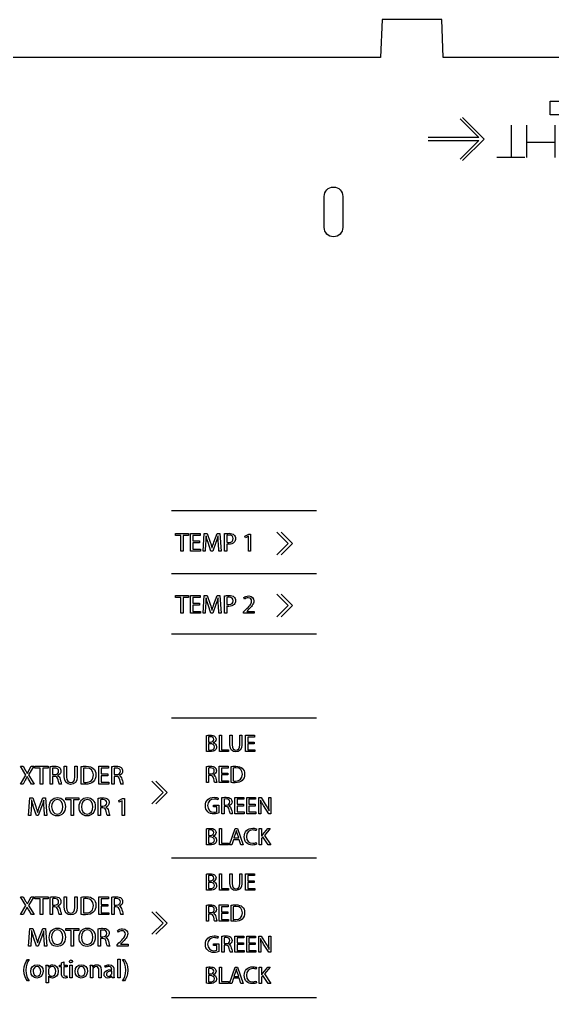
# Model space of a CAD drawing. Header units: millimetres. Extents: x -1200 to 608, y -610 to 472.
# Drawn here: x 345 to 431.5, y 292.5 to 449.9 of the extents above; entities that cross this region are included whole.
import ezdxf

# ---------------------------------------------------------------- set-up
doc = ezdxf.new("R2010")
doc.units = ezdxf.units.MM
doc.layers.add('CUTS', color=1, linetype='Continuous', true_color=0xff0000)
doc.layers.add('TEXT', color=5, linetype='Continuous', true_color=0x0000ff)

msp = doc.modelspace()

# ---------------------------------------------------------------- linework, layer by layer
at = {"layer": 'CUTS', "color": 1, "true_color": 0xff0000}
for points in [[(431.73, 443.76), (413.16, 443.76), (412.91, 449.85), (403.31, 449.85), (403.06, 443.76), (337.06, 443.76)], [(431.73, 434.54), (430.33, 434.54), (430.33, 436.74), (431.73, 436.74)], [(394.01, 416.4), (394.01, 421.4)], [(397.01, 421.4), (397.01, 416.4), (397.01, 416.4)]]:
    msp.add_lwpolyline(points, dxfattribs=at)
for points in [[(394.01, 421.4), (394.01, 422.23), (394.68, 422.9), (395.51, 422.9)], [(395.51, 422.9), (396.34, 422.9), (397.01, 422.23), (397.01, 421.4)], [(395.51, 414.9), (394.68, 414.9), (394.01, 415.58), (394.01, 416.4)], [(397.01, 416.4), (397.01, 415.58), (396.34, 414.9), (395.51, 414.9)]]:
    msp.add_open_spline(points, degree=3, dxfattribs=at)
at = {"layer": 'TEXT', "color": 5, "true_color": 0x0000ff}
for points in [[(415.9, 433.87), (418.89, 430.88), (410.72, 430.88)], [(416.27, 434.1), (419.75, 430.63), (416.27, 427.15)], [(424.09, 432.87), (424.09, 427.7)], [(426.62, 427.65), (426.62, 432.87)], [(431.09, 432.87), (431.09, 427.66)], [(410.72, 430.38), (418.89, 430.38), (415.89, 427.38)], [(431.09, 430.08), (426.62, 430.08)], [(426.26, 427.65), (421.77, 427.65)], [(369.48, 370.85), (392.77, 370.85)], [(370.96, 366.86), (370.09, 366.86), (370.09, 367.17), (372.2, 367.17), (372.2, 366.86), (371.33, 366.86), (371.33, 364.32), (370.96, 364.32), (370.96, 366.86), (370.96, 366.86)], [(373.99, 365.65), (372.89, 365.65), (372.89, 364.63), (374.12, 364.63), (374.12, 364.32), (372.52, 364.32), (372.52, 367.17), (374.06, 367.17), (374.06, 366.86), (372.89, 366.86), (372.89, 365.96), (373.99, 365.96), (373.99, 365.65), (373.99, 365.65)], [(374.95, 365.54), (374.88, 364.32), (374.53, 364.32), (374.73, 367.17), (375.2, 367.17), (375.68, 365.79)], [(375.02, 366.8), (375.01, 366.8)], [(376.28, 365.79), (376.79, 367.17), (377.26, 367.17), (377.44, 364.32), (377.07, 364.32), (377.01, 365.57), (377.01, 365.57)], [(376.96, 366.8), (376.95, 366.8)], [(378.37, 365.46), (378.37, 364.32), (378.01, 364.32), (378.01, 367.14), (378.01, 367.14)], [(378.37, 366.87), (378.37, 365.76), (378.37, 365.76)], [(381.83, 366.72), (381.82, 366.72), (381.35, 366.46), (381.27, 366.75), (381.87, 367.07), (382.19, 367.07), (382.19, 364.32), (381.83, 364.32), (381.83, 366.72), (381.83, 366.72)], [(386.42, 367.38), (388.24, 365.56), (386.42, 363.74)], [(387.12, 367.38), (388.94, 365.56), (387.12, 363.74)], [(376.59, 365.72), (376.09, 364.33), (375.81, 364.33), (375.34, 365.69)], [(375.97, 364.83), (375.98, 364.83)], [(369.48, 360.72), (392.77, 360.72)], [(370.96, 356.86), (370.09, 356.86), (370.09, 357.17), (372.2, 357.17), (372.2, 356.86), (371.33, 356.86), (371.33, 354.32), (370.96, 354.32), (370.96, 356.86), (370.96, 356.86)], [(373.99, 355.65), (372.89, 355.65), (372.89, 354.63), (374.12, 354.63), (374.12, 354.32), (372.52, 354.32), (372.52, 357.17), (374.06, 357.17), (374.06, 356.86), (372.89, 356.86), (372.89, 355.96), (373.99, 355.96), (373.99, 355.65), (373.99, 355.65)], [(374.95, 355.54), (374.88, 354.32), (374.53, 354.32), (374.73, 357.17), (375.2, 357.17), (375.68, 355.79)], [(376.28, 355.79), (376.79, 357.17), (377.26, 357.17), (377.44, 354.32), (377.07, 354.32), (377.01, 355.57), (377.01, 355.57)], [(386.42, 357.38), (388.24, 355.56), (386.42, 353.74)], [(387.12, 357.38), (388.94, 355.56), (387.12, 353.74)], [(375.02, 356.8), (375.01, 356.8)], [(376.59, 355.72), (376.09, 354.33), (375.81, 354.33), (375.34, 355.69)], [(376.96, 356.8), (376.95, 356.8)], [(378.37, 355.46), (378.37, 354.32), (378.01, 354.32), (378.01, 357.14), (378.01, 357.14)], [(378.37, 356.87), (378.37, 355.76), (378.37, 355.76)], [(381.21, 356.57), (381.1, 356.84)], [(375.97, 354.83), (375.98, 354.83)], [(381.76, 354.84), (381.55, 354.63), (381.55, 354.63), (382.78, 354.63), (382.78, 354.32), (381.02, 354.32), (381.02, 354.32)], [(381.02, 354.32), (381.02, 354.55), (381.32, 354.83)], [(369.48, 351.01), (392.77, 351.01)], [(369.48, 337.52), (392.77, 337.52)], [(375.07, 332.09), (375.07, 334.66), (375.07, 334.66)], [(375.41, 334.43), (375.41, 333.59), (375.41, 333.59)], [(375.41, 333.59), (375.71, 333.59)], [(377.17, 334.7), (377.51, 334.7), (377.51, 332.36), (378.63, 332.36), (378.63, 332.08), (377.17, 332.08), (377.17, 334.7), (377.17, 334.7)], [(378.86, 333.16), (378.86, 334.7), (379.2, 334.7), (379.2, 334.7)], [(379.2, 334.7), (379.2, 333.14)], [(380.45, 333.14), (380.45, 334.7), (380.79, 334.7), (380.79, 333.17)], [(382.73, 333.31), (381.71, 333.31), (381.71, 332.36), (382.85, 332.36), (382.85, 332.08), (381.37, 332.08), (381.37, 334.7), (382.79, 334.7), (382.79, 334.41), (381.71, 334.41), (381.71, 333.59), (382.73, 333.59), (382.73, 333.31), (382.73, 333.31)], [(375.69, 333.33), (375.41, 333.33), (375.41, 332.34), (375.41, 332.34)], [(376.18, 333.49), (376.18, 333.48)], [(345.93, 327.47), (345.59, 326.85), (345.17, 326.85), (346.04, 328.29), (345.2, 329.7), (345.63, 329.7), (346, 329.03)], [(346.54, 329.03), (346.92, 329.7), (347.35, 329.7), (346.48, 328.31), (347.37, 326.85), (346.94, 326.85), (346.94, 326.85)], [(348.37, 329.38), (347.51, 329.38), (347.51, 329.7), (349.62, 329.7), (349.62, 329.38), (348.75, 329.38), (348.75, 326.85), (348.37, 326.85), (348.37, 329.38), (348.37, 329.38)], [(350.65, 328.08), (350.31, 328.08), (350.31, 326.85), (349.94, 326.85), (349.94, 329.66), (349.94, 329.66)], [(350.31, 329.4), (350.31, 328.36), (350.31, 328.36)], [(352.21, 328.02), (352.21, 329.7), (352.58, 329.7), (352.58, 329.7)], [(352.58, 329.7), (352.58, 328)], [(353.94, 328), (353.94, 329.7), (354.31, 329.7), (354.31, 328.03)], [(354.95, 326.85), (354.95, 329.66), (354.95, 329.66)], [(355.32, 329.39), (355.32, 327.13), (355.32, 327.13)], [(359.25, 328.18), (358.14, 328.18), (358.14, 327.15), (359.38, 327.15), (359.38, 326.85), (357.77, 326.85), (357.77, 329.7), (359.31, 329.7), (359.31, 329.39), (358.14, 329.39), (358.14, 328.49), (359.25, 328.49), (359.25, 328.18), (359.25, 328.18)], [(360.57, 328.08), (360.22, 328.08), (360.22, 326.85), (359.86, 326.85), (359.86, 329.66), (359.86, 329.66)], [(360.22, 329.4), (360.22, 328.36), (360.22, 328.36)], [(375.73, 328.21), (375.41, 328.21), (375.41, 327.08), (375.07, 327.08), (375.07, 329.66), (375.07, 329.66)], [(375.41, 329.42), (375.41, 328.47), (375.41, 328.47)], [(378.51, 328.31), (377.5, 328.31), (377.5, 327.36), (378.63, 327.36), (378.63, 327.08), (377.15, 327.08), (377.15, 329.7), (378.57, 329.7), (378.57, 329.41), (377.5, 329.41), (377.5, 328.59), (378.51, 328.59), (378.51, 328.31), (378.51, 328.31)], [(379.07, 327.09), (379.07, 329.66), (379.07, 329.66)], [(379.4, 329.41), (379.4, 327.34), (379.4, 327.34)], [(346.25, 328.04), (346.24, 328.04)], [(346.27, 328.55), (346.28, 328.55)], [(346.94, 326.85), (346.58, 327.48)], [(350.31, 328.36), (350.68, 328.36)], [(351.16, 328.22), (351.16, 328.2)], [(360.22, 328.36), (360.6, 328.36)], [(361.08, 328.22), (361.08, 328.2)], [(366.32, 327.3), (368.14, 325.49), (366.32, 323.67)], [(366.92, 327.3), (368.74, 325.49), (366.92, 323.67)], [(375.41, 328.47), (375.75, 328.47)], [(376.19, 328.34), (376.19, 328.33)], [(351.79, 326.85), (351.41, 326.85)], [(361.71, 326.85), (361.33, 326.85)], [(376.77, 327.08), (376.42, 327.08)], [(346.91, 322.99), (346.84, 321.77), (346.49, 321.77), (346.69, 324.62), (347.16, 324.62), (347.64, 323.24)], [(346.98, 324.25), (346.97, 324.25)], [(348.24, 323.24), (348.75, 324.62), (349.22, 324.62), (349.4, 321.77), (349.03, 321.77), (348.97, 323.02), (348.97, 323.02)], [(348.92, 324.25), (348.91, 324.25)], [(353.32, 324.3), (352.45, 324.3), (352.45, 324.62), (354.56, 324.62), (354.56, 324.3), (353.69, 324.3), (353.69, 321.77), (353.32, 321.77), (353.32, 324.3), (353.32, 324.3)], [(358.4, 323), (358.05, 323), (358.05, 321.77), (357.68, 321.77), (357.68, 324.58), (357.68, 324.58)], [(358.05, 324.32), (358.05, 323.28), (358.05, 323.28)], [(361.54, 324.17), (361.53, 324.17), (361.05, 323.91), (360.98, 324.19), (361.58, 324.52), (361.9, 324.52), (361.9, 321.77), (361.54, 321.77), (361.54, 324.17), (361.54, 324.17)], [(376.99, 324.6), (376.9, 324.33)], [(378.23, 323.21), (377.91, 323.21), (377.91, 322.08), (377.58, 322.08), (377.58, 324.66), (377.58, 324.66)], [(377.91, 324.42), (377.91, 323.47), (377.91, 323.47)], [(381.02, 323.31), (380, 323.31), (380, 322.36), (381.14, 322.36), (381.14, 322.08), (379.66, 322.08), (379.66, 324.7), (381.08, 324.7), (381.08, 324.41), (380, 324.41), (380, 323.59), (381.02, 323.59), (381.02, 323.31), (381.02, 323.31)], [(382.92, 323.31), (381.91, 323.31), (381.91, 322.36), (383.04, 322.36), (383.04, 322.08), (381.57, 322.08), (381.57, 324.7), (382.99, 324.7), (382.99, 324.41), (381.91, 324.41), (381.91, 323.59), (382.92, 323.59), (382.92, 323.31), (382.92, 323.31)], [(383.48, 322.08), (383.48, 324.7), (383.86, 324.7), (384.69, 323.37)], [(383.79, 324.28), (383.78, 324.28)], [(385.13, 323.6), (385.13, 324.7), (385.45, 324.7), (385.45, 322.08), (385.1, 322.08), (384.27, 323.41)], [(348.55, 323.17), (348.05, 321.78), (347.77, 321.78), (347.3, 323.14)], [(358.05, 323.28), (358.43, 323.28)], [(358.91, 323.14), (358.91, 323.12)], [(376.73, 322.4), (376.73, 323.18), (376.2, 323.18), (376.2, 323.46), (377.07, 323.46), (377.07, 322.2), (377.06, 322.2)], [(377.91, 323.47), (378.26, 323.47)], [(378.7, 323.34), (378.7, 323.33)], [(383.8, 323.2), (383.8, 322.08), (383.48, 322.08), (383.48, 322.08)], [(347.93, 322.28), (347.94, 322.28)], [(359.54, 321.77), (359.16, 321.77)], [(379.28, 322.08), (378.93, 322.08)], [(385.16, 322.52), (385.17, 322.53)], [(375.07, 317.09), (375.07, 319.66), (375.07, 319.66)], [(375.41, 319.43), (375.41, 318.59), (375.41, 318.59)], [(377.17, 319.7), (377.51, 319.7), (377.51, 317.36), (378.63, 317.36), (378.63, 317.08), (377.17, 317.08), (377.17, 319.7), (377.17, 319.7)], [(379.43, 317.9), (379.16, 317.08), (378.81, 317.08), (379.7, 319.7), (380.1, 319.7), (381, 317.08), (380.63, 317.08), (380.36, 317.9), (379.43, 317.9), (379.43, 317.9)], [(379.89, 319.4), (379.89, 319.4)], [(383.15, 319.62), (383.07, 319.35)], [(383.57, 319.7), (383.91, 319.7), (383.91, 318.44), (383.92, 318.44)], [(384.13, 318.71), (384.93, 319.7), (385.35, 319.7), (384.4, 318.59), (385.42, 317.08), (385.02, 317.08), (384.16, 318.37), (383.91, 318.08), (383.91, 317.08), (383.57, 317.08), (383.57, 319.7), (383.57, 319.7)], [(375.41, 318.59), (375.71, 318.59)], [(375.69, 318.33), (375.41, 318.33), (375.41, 317.34), (375.41, 317.34)], [(376.18, 318.49), (376.18, 318.48)], [(379.75, 318.92), (379.5, 318.17), (380.29, 318.17), (380.29, 318.17)], [(380.29, 318.17), (380.03, 318.92)], [(383.08, 317.43), (383.15, 317.16), (383.15, 317.16)], [(369.48, 314.99), (392.77, 314.99)], [(375.07, 309.79), (375.07, 312.36), (375.07, 312.36)], [(375.41, 312.13), (375.41, 311.29), (375.41, 311.29)], [(377.17, 312.4), (377.51, 312.4), (377.51, 310.06), (378.63, 310.06), (378.63, 309.78), (377.17, 309.78), (377.17, 312.4), (377.17, 312.4)], [(378.86, 310.86), (378.86, 312.4), (379.2, 312.4), (379.2, 312.4)], [(379.2, 312.4), (379.2, 310.84)], [(380.45, 310.84), (380.45, 312.4), (380.79, 312.4), (380.79, 310.87)], [(382.73, 311.01), (381.71, 311.01), (381.71, 310.06), (382.85, 310.06), (382.85, 309.78), (381.37, 309.78), (381.37, 312.4), (382.79, 312.4), (382.79, 312.11), (381.71, 312.11), (381.71, 311.29), (382.73, 311.29), (382.73, 311.01), (382.73, 311.01)], [(375.41, 311.29), (375.71, 311.29)], [(375.69, 311.03), (375.41, 311.03), (375.41, 310.04), (375.41, 310.04)], [(376.18, 311.19), (376.18, 311.18)], [(345.93, 306.47), (345.59, 305.85), (345.17, 305.85), (346.04, 307.29), (345.2, 308.7), (345.63, 308.7), (346, 308.03)], [(346.54, 308.03), (346.92, 308.7), (347.35, 308.7), (346.48, 307.31), (347.37, 305.85), (346.94, 305.85), (346.94, 305.85)], [(348.37, 308.38), (347.51, 308.38), (347.51, 308.7), (349.62, 308.7), (349.62, 308.38), (348.75, 308.38), (348.75, 305.85), (348.37, 305.85), (348.37, 308.38), (348.37, 308.38)], [(350.65, 307.08), (350.31, 307.08), (350.31, 305.85), (349.94, 305.85), (349.94, 308.66), (349.94, 308.66)], [(350.31, 308.4), (350.31, 307.36), (350.31, 307.36)], [(352.21, 307.02), (352.21, 308.7), (352.58, 308.7), (352.58, 308.7)], [(352.58, 308.7), (352.58, 307.01)], [(353.94, 307.01), (353.94, 308.7), (354.31, 308.7), (354.31, 307.03)], [(354.95, 305.85), (354.95, 308.66), (354.95, 308.66)], [(355.32, 308.39), (355.32, 306.13), (355.32, 306.13)], [(359.25, 307.18), (358.14, 307.18), (358.14, 306.15), (359.38, 306.15), (359.38, 305.85), (357.77, 305.85), (357.77, 308.7), (359.31, 308.7), (359.31, 308.39), (358.14, 308.39), (358.14, 307.49), (359.25, 307.49), (359.25, 307.18), (359.25, 307.18)], [(360.57, 307.08), (360.22, 307.08), (360.22, 305.85), (359.86, 305.85), (359.86, 308.66), (359.86, 308.66)], [(360.22, 308.4), (360.22, 307.36), (360.22, 307.36)], [(346.25, 307.04), (346.24, 307.04)], [(346.27, 307.55), (346.28, 307.55)], [(350.31, 307.36), (350.68, 307.36)], [(351.16, 307.22), (351.16, 307.2)], [(360.22, 307.36), (360.6, 307.36)], [(361.08, 307.22), (361.08, 307.2)], [(375.73, 305.91), (375.41, 305.91), (375.41, 304.78), (375.07, 304.78), (375.07, 307.36), (375.07, 307.36)], [(375.41, 307.13), (375.41, 306.17), (375.41, 306.17)], [(378.51, 306.01), (377.5, 306.01), (377.5, 305.06), (378.63, 305.06), (378.63, 304.78), (377.15, 304.78), (377.15, 307.4), (378.57, 307.4), (378.57, 307.11), (377.5, 307.11), (377.5, 306.29), (378.51, 306.29), (378.51, 306.01), (378.51, 306.01)], [(379.07, 304.79), (379.07, 307.36), (379.07, 307.36)], [(379.4, 307.11), (379.4, 305.05), (379.4, 305.05)], [(346.94, 305.85), (346.58, 306.48)], [(351.79, 305.85), (351.41, 305.85)], [(361.71, 305.85), (361.33, 305.85)], [(366.32, 306.3), (368.14, 304.49), (366.32, 302.67)], [(366.92, 306.3), (368.74, 304.49), (366.92, 302.67)], [(375.41, 306.17), (375.75, 306.17)], [(376.19, 306.04), (376.19, 306.03)], [(376.77, 304.78), (376.42, 304.78)], [(346.91, 301.99), (346.84, 300.77), (346.49, 300.77), (346.69, 303.62), (347.16, 303.62), (347.64, 302.24)], [(346.98, 303.25), (346.97, 303.25)], [(348.55, 302.17), (348.05, 300.78), (347.77, 300.78), (347.3, 302.14)], [(348.24, 302.24), (348.75, 303.62), (349.22, 303.62), (349.4, 300.77), (349.03, 300.77), (348.97, 302.02), (348.97, 302.02)], [(348.92, 303.25), (348.91, 303.25)], [(353.32, 303.3), (352.45, 303.3), (352.45, 303.62), (354.56, 303.62), (354.56, 303.3), (353.69, 303.3), (353.69, 300.77), (353.32, 300.77), (353.32, 303.3), (353.32, 303.3)], [(358.4, 302), (358.05, 302), (358.05, 300.77), (357.68, 300.77), (357.68, 303.58), (357.68, 303.58)], [(358.05, 303.32), (358.05, 302.28), (358.05, 302.28)], [(358.05, 302.28), (358.43, 302.28)], [(358.91, 302.14), (358.91, 302.12)], [(360.92, 303.02), (360.8, 303.28)], [(376.99, 302.3), (376.9, 302.03)], [(378.23, 300.91), (377.91, 300.91), (377.91, 299.78), (377.58, 299.78), (377.58, 302.36), (377.58, 302.36)], [(377.91, 302.12), (377.91, 301.17), (377.91, 301.17)], [(381.02, 301.01), (380, 301.01), (380, 300.06), (381.14, 300.06), (381.14, 299.78), (379.66, 299.78), (379.66, 302.4), (381.08, 302.4), (381.08, 302.11), (380, 302.11), (380, 301.29), (381.02, 301.29), (381.02, 301.01), (381.02, 301.01)], [(382.92, 301.01), (381.91, 301.01), (381.91, 300.06), (383.04, 300.06), (383.04, 299.78), (381.57, 299.78), (381.57, 302.4), (382.99, 302.4), (382.99, 302.11), (381.91, 302.11), (381.91, 301.29), (382.92, 301.29), (382.92, 301.01), (382.92, 301.01)], [(383.48, 299.78), (383.48, 302.4), (383.86, 302.4), (384.69, 301.07)], [(385.13, 301.3), (385.13, 302.4), (385.45, 302.4), (385.45, 299.78), (385.1, 299.78), (384.27, 301.11)], [(347.93, 301.28), (347.94, 301.28)], [(359.54, 300.77), (359.16, 300.77)], [(361.47, 301.29), (361.25, 301.08), (361.25, 301.07), (362.48, 301.07), (362.48, 300.77), (360.73, 300.77), (360.73, 300.77)], [(360.73, 300.77), (360.73, 300.99), (361.02, 301.28)], [(376.73, 300.1), (376.73, 300.88), (376.2, 300.88), (376.2, 301.15), (377.07, 301.15), (377.07, 299.9), (377.06, 299.9)], [(377.91, 301.17), (378.26, 301.17)], [(378.7, 301.04), (378.7, 301.03)], [(383.8, 300.9), (383.8, 299.78), (383.48, 299.78), (383.48, 299.78)], [(383.79, 301.98), (383.78, 301.98)], [(379.28, 299.78), (378.93, 299.78)], [(385.16, 300.22), (385.17, 300.23)], [(346.29, 298.62), (346.58, 298.62), (346.58, 298.62)], [(349.28, 297.73), (349.62, 297.73), (349.64, 297.38), (349.64, 297.38)], [(351.79, 296.33), (351.79, 297.45), (351.48, 297.45), (351.48, 297.73), (351.79, 297.73), (351.79, 298.11), (352.16, 298.22), (352.16, 298.22)], [(352.16, 298.22), (352.16, 297.73), (352.69, 297.73), (352.69, 297.45), (352.16, 297.45), (352.16, 296.35)], [(353.11, 297.73), (353.48, 297.73), (353.48, 295.69), (353.11, 295.69), (353.11, 297.73), (353.11, 297.73)], [(356.41, 297.73), (356.74, 297.73), (356.76, 297.4), (356.77, 297.4)], [(358.84, 297.35), (358.76, 297.6)], [(360.82, 298.69), (361.19, 298.69), (361.19, 295.69), (360.82, 295.69), (360.82, 298.69), (360.82, 298.69)], [(361.59, 298.62), (361.88, 298.62)], [(377.17, 297.4), (377.51, 297.4), (377.51, 295.06), (378.63, 295.06), (378.63, 294.78), (377.17, 294.78), (377.17, 297.4), (377.17, 297.4)], [(379.43, 295.6), (379.16, 294.78), (378.81, 294.78), (379.7, 297.4), (380.1, 297.4), (381, 294.78), (380.63, 294.78), (380.36, 295.6), (379.43, 295.6), (379.43, 295.6)], [(383.57, 297.4), (383.91, 297.4), (383.91, 296.14), (383.92, 296.14)], [(384.13, 296.41), (384.93, 297.4), (385.35, 297.4), (384.4, 296.29), (385.42, 294.78), (385.02, 294.78), (384.16, 296.07), (383.91, 295.78), (383.91, 294.78), (383.57, 294.78), (383.57, 297.4), (383.57, 297.4)], [(349.68, 295.96), (349.67, 295.96), (349.67, 294.85), (349.3, 294.85), (349.3, 297.07), (349.3, 297.07)], [(349.67, 296.88), (349.67, 296.52), (349.67, 296.52)], [(352.65, 295.97), (352.67, 295.69)], [(356.8, 296.92), (356.8, 295.69), (356.43, 295.69), (356.43, 297.18), (356.43, 297.18)], [(358.17, 296.9), (358.17, 295.69), (357.8, 295.69), (357.8, 296.87)], [(359.85, 296.99), (359.85, 297.03)], [(359.85, 296.38), (359.85, 296.73), (359.85, 296.73)], [(360.24, 295.69), (359.91, 295.69), (359.88, 295.94), (359.87, 295.94)], [(360.21, 296.94), (360.21, 296.18), (360.21, 296.18)], [(375.07, 294.79), (375.07, 297.36), (375.07, 297.36)], [(375.41, 297.13), (375.41, 296.29), (375.41, 296.29)], [(375.41, 296.29), (375.71, 296.29)], [(375.69, 296.03), (375.41, 296.03), (375.41, 295.04), (375.41, 295.04)], [(376.18, 296.19), (376.18, 296.18)], [(379.75, 296.62), (379.5, 295.87), (380.29, 295.87), (380.29, 295.87)], [(379.89, 297.1), (379.89, 297.1)], [(380.29, 295.87), (380.03, 296.62)], [(383.15, 297.32), (383.07, 297.05)], [(346.58, 295.17), (346.29, 295.17)], [(361.88, 295.17), (361.59, 295.17), (361.59, 295.17)], [(383.08, 295.13), (383.15, 294.86), (383.15, 294.86)], [(369.48, 292.52), (392.77, 292.52)]]:
    msp.add_lwpolyline(points, dxfattribs=at)
for points in [[(375.01, 366.8), (375, 366.45), (374.98, 365.97), (374.95, 365.54)], [(375.34, 365.69), (375.21, 366.1), (375.1, 366.46), (375.02, 366.8)], [(376.95, 366.8), (376.85, 366.47), (376.73, 366.11), (376.59, 365.72)], [(377.01, 365.57), (376.98, 365.97), (376.96, 366.45), (376.96, 366.8)], [(378.01, 367.14), (378.18, 367.17), (378.42, 367.19), (378.71, 367.19)], [(378.72, 366.9), (378.56, 366.9), (378.44, 366.89), (378.37, 366.87)], [(378.71, 367.19), (379.08, 367.19), (379.34, 367.11), (379.51, 366.95)], [(379.39, 366.34), (379.39, 366.72), (379.12, 366.9), (378.72, 366.9)], [(379.51, 366.95), (379.66, 366.82), (379.76, 366.61), (379.76, 366.36)], [(375.68, 365.79), (375.8, 365.44), (375.89, 365.13), (375.97, 364.83)], [(375.98, 364.83), (376.05, 365.12), (376.16, 365.43), (376.28, 365.79)], [(378.37, 365.76), (378.45, 365.74), (378.56, 365.73), (378.68, 365.73)], [(378.67, 365.43), (378.56, 365.43), (378.46, 365.44), (378.37, 365.46)], [(379.54, 365.75), (379.34, 365.54), (379.03, 365.43), (378.67, 365.43)], [(378.68, 365.73), (379.12, 365.73), (379.39, 365.95), (379.39, 366.34)], [(379.76, 366.36), (379.76, 366.1), (379.69, 365.9), (379.54, 365.75)], [(378.01, 357.14), (378.18, 357.16), (378.42, 357.19), (378.71, 357.19)], [(378.71, 357.19), (379.08, 357.19), (379.34, 357.11), (379.51, 356.95)], [(375.01, 356.8), (375, 356.45), (374.98, 355.97), (374.95, 355.54)], [(375.34, 355.69), (375.21, 356.1), (375.1, 356.46), (375.02, 356.8)], [(375.68, 355.79), (375.8, 355.44), (375.89, 355.13), (375.97, 354.83)], [(375.98, 354.83), (376.05, 355.12), (376.16, 355.43), (376.28, 355.79)], [(376.95, 356.8), (376.85, 356.47), (376.73, 356.11), (376.59, 355.72)], [(377.01, 355.57), (376.98, 355.97), (376.96, 356.45), (376.96, 356.8)], [(378.72, 356.9), (378.56, 356.9), (378.44, 356.89), (378.37, 356.87)], [(378.37, 355.76), (378.45, 355.74), (378.56, 355.73), (378.68, 355.73)], [(379.54, 355.75), (379.34, 355.54), (379.03, 355.43), (378.67, 355.43)], [(378.68, 355.73), (379.12, 355.73), (379.39, 355.95), (379.39, 356.34)], [(379.39, 356.34), (379.39, 356.72), (379.12, 356.9), (378.72, 356.9)], [(379.51, 356.95), (379.66, 356.82), (379.76, 356.61), (379.76, 356.36)], [(379.76, 356.36), (379.76, 356.1), (379.69, 355.9), (379.54, 355.75)], [(381.1, 356.84), (381.28, 356.99), (381.56, 357.11), (381.87, 357.11)], [(381.8, 356.81), (381.55, 356.81), (381.34, 356.68), (381.21, 356.57)], [(381.32, 354.83), (382.02, 355.5), (382.34, 355.85), (382.34, 356.27)], [(382.71, 356.31), (382.71, 355.81), (382.34, 355.4), (381.76, 354.84)], [(382.34, 356.27), (382.34, 356.55), (382.21, 356.81), (381.8, 356.81)], [(381.87, 357.11), (382.46, 357.11), (382.71, 356.71), (382.71, 356.31)], [(378.67, 355.43), (378.56, 355.43), (378.46, 355.44), (378.37, 355.46)], [(375.07, 334.66), (375.22, 334.69), (375.45, 334.72), (375.69, 334.72)], [(375.71, 334.46), (375.55, 334.46), (375.46, 334.44), (375.41, 334.43)], [(375.69, 334.72), (376.02, 334.72), (376.24, 334.66), (376.4, 334.53)], [(376.28, 334.03), (376.28, 334.33), (376.05, 334.46), (375.71, 334.46)], [(375.71, 333.59), (376.07, 333.59), (376.28, 333.78), (376.28, 334.03)], [(376.62, 334.06), (376.62, 333.81), (376.45, 333.59), (376.18, 333.49)], [(376.4, 334.53), (376.54, 334.42), (376.62, 334.27), (376.62, 334.06)], [(375.59, 332.06), (375.36, 332.06), (375.18, 332.07), (375.07, 332.09)], [(375.41, 332.34), (375.48, 332.33), (375.57, 332.32), (375.69, 332.32)], [(376.49, 332.3), (376.32, 332.13), (376.02, 332.06), (375.59, 332.06)], [(376.36, 332.83), (376.36, 333.18), (376.06, 333.33), (375.69, 333.33)], [(375.69, 332.32), (376.04, 332.32), (376.36, 332.45), (376.36, 332.83)], [(376.18, 333.48), (376.43, 333.42), (376.72, 333.21), (376.72, 332.83)], [(376.72, 332.83), (376.72, 332.6), (376.63, 332.43), (376.49, 332.3)], [(379.8, 332.04), (379.27, 332.04), (378.86, 332.34), (378.86, 333.16)], [(379.2, 333.14), (379.2, 332.56), (379.46, 332.31), (379.81, 332.31)], [(380.79, 333.17), (380.79, 332.36), (380.37, 332.04), (379.8, 332.04)], [(379.81, 332.31), (380.2, 332.31), (380.45, 332.57), (380.45, 333.14)], [(346, 329.03), (346.11, 328.84), (346.19, 328.7), (346.27, 328.55)], [(346.28, 328.55), (346.36, 328.72), (346.43, 328.85), (346.54, 329.03)], [(349.94, 329.66), (350.12, 329.69), (350.39, 329.72), (350.64, 329.72)], [(350.67, 329.43), (350.49, 329.43), (350.37, 329.42), (350.31, 329.4)], [(350.64, 329.72), (351.04, 329.72), (351.3, 329.64), (351.47, 329.49)], [(351.32, 328.9), (351.32, 329.27), (351.06, 329.43), (350.67, 329.43)], [(350.68, 328.36), (351.07, 328.36), (351.32, 328.58), (351.32, 328.9)], [(351.69, 328.94), (351.69, 328.57), (351.46, 328.32), (351.16, 328.22)], [(351.47, 329.49), (351.61, 329.36), (351.69, 329.16), (351.69, 328.94)], [(354.95, 329.66), (355.18, 329.69), (355.44, 329.72), (355.74, 329.72)], [(355.75, 329.43), (355.56, 329.43), (355.42, 329.41), (355.32, 329.39)], [(355.74, 329.72), (356.27, 329.72), (356.64, 329.59), (356.89, 329.36)], [(356.91, 328.33), (356.91, 329), (356.53, 329.43), (355.75, 329.43)], [(356.89, 329.36), (357.15, 329.13), (357.3, 328.8), (357.3, 328.34)], [(359.86, 329.66), (360.04, 329.69), (360.31, 329.72), (360.56, 329.72)], [(360.59, 329.43), (360.41, 329.43), (360.29, 329.42), (360.22, 329.4)], [(360.56, 329.72), (360.96, 329.72), (361.21, 329.64), (361.39, 329.49)], [(361.24, 328.9), (361.24, 329.27), (360.98, 329.43), (360.59, 329.43)], [(360.6, 328.36), (360.99, 328.36), (361.24, 328.58), (361.24, 328.9)], [(361.61, 328.94), (361.61, 328.57), (361.37, 328.32), (361.08, 328.22)], [(361.39, 329.49), (361.53, 329.36), (361.61, 329.16), (361.61, 328.94)], [(375.07, 329.66), (375.24, 329.69), (375.49, 329.72), (375.72, 329.72)], [(375.74, 329.45), (375.58, 329.45), (375.47, 329.44), (375.41, 329.42)], [(375.72, 329.72), (376.08, 329.72), (376.32, 329.65), (376.47, 329.5)], [(376.34, 328.97), (376.34, 329.3), (376.1, 329.45), (375.74, 329.45)], [(375.75, 328.47), (376.11, 328.47), (376.34, 328.67), (376.34, 328.97)], [(376.68, 329), (376.68, 328.66), (376.46, 328.43), (376.19, 328.34)], [(376.47, 329.5), (376.6, 329.39), (376.68, 329.21), (376.68, 329)], [(379.07, 329.66), (379.27, 329.69), (379.52, 329.72), (379.78, 329.72)], [(379.8, 329.45), (379.63, 329.45), (379.49, 329.43), (379.4, 329.41)], [(379.78, 329.72), (380.27, 329.72), (380.62, 329.6), (380.84, 329.39)], [(380.86, 328.44), (380.86, 329.06), (380.51, 329.45), (379.8, 329.45)], [(380.84, 329.39), (381.08, 329.18), (381.22, 328.87), (381.22, 328.45)], [(346.24, 328.04), (346.16, 327.87), (346.08, 327.72), (345.93, 327.47)], [(346.58, 327.48), (346.43, 327.72), (346.34, 327.87), (346.25, 328.04)], [(351.23, 327.53), (351.14, 327.92), (350.99, 328.07), (350.65, 328.08)], [(351.16, 328.2), (351.38, 328.13), (351.51, 327.92), (351.57, 327.63)], [(351.41, 326.85), (351.37, 326.93), (351.3, 327.17), (351.23, 327.53)], [(351.57, 327.63), (351.67, 327.23), (351.74, 326.96), (351.79, 326.85)], [(353.23, 326.8), (352.65, 326.8), (352.21, 327.13), (352.21, 328.02)], [(352.58, 328), (352.58, 327.37), (352.87, 327.1), (353.25, 327.1)], [(354.31, 328.03), (354.31, 327.15), (353.85, 326.8), (353.23, 326.8)], [(353.25, 327.1), (353.67, 327.1), (353.94, 327.38), (353.94, 328)], [(355.69, 327.12), (356.49, 327.12), (356.91, 327.56), (356.91, 328.33)], [(357.3, 328.34), (357.3, 327.87), (357.15, 327.49), (356.89, 327.23)], [(361.15, 327.53), (361.06, 327.92), (360.91, 328.07), (360.57, 328.08)], [(361.08, 328.2), (361.29, 328.13), (361.43, 327.92), (361.49, 327.63)], [(361.33, 326.85), (361.29, 326.93), (361.22, 327.17), (361.15, 327.53)], [(361.49, 327.63), (361.59, 327.23), (361.65, 326.96), (361.71, 326.85)], [(376.25, 327.71), (376.18, 328.07), (376.03, 328.2), (375.73, 328.21)], [(376.19, 328.33), (376.39, 328.26), (376.51, 328.07), (376.57, 327.8)], [(376.42, 327.08), (376.38, 327.16), (376.32, 327.38), (376.25, 327.71)], [(376.57, 327.8), (376.66, 327.43), (376.72, 327.18), (376.77, 327.08)], [(379.4, 327.34), (379.49, 327.33), (379.61, 327.33), (379.75, 327.33)], [(380.84, 327.43), (380.59, 327.19), (380.19, 327.06), (379.68, 327.06)], [(379.75, 327.33), (380.47, 327.33), (380.86, 327.73), (380.86, 328.44)], [(381.22, 328.45), (381.22, 328.02), (381.08, 327.67), (380.84, 327.43)], [(355.62, 326.82), (355.36, 326.82), (355.14, 326.83), (354.95, 326.85)], [(355.32, 327.13), (355.41, 327.12), (355.55, 327.12), (355.69, 327.12)], [(356.89, 327.23), (356.62, 326.96), (356.18, 326.82), (355.62, 326.82)], [(379.68, 327.06), (379.44, 327.06), (379.24, 327.07), (379.07, 327.09)], [(346.97, 324.25), (346.96, 323.89), (346.94, 323.42), (346.91, 322.99)], [(347.3, 323.14), (347.17, 323.55), (347.06, 323.91), (346.98, 324.25)], [(348.91, 324.25), (348.81, 323.92), (348.7, 323.56), (348.55, 323.17)], [(348.97, 323.02), (348.94, 323.42), (348.92, 323.9), (348.92, 324.25)], [(349.8, 323.17), (349.8, 324.08), (350.36, 324.67), (351.12, 324.67)], [(351.1, 324.37), (350.49, 324.37), (350.19, 323.8), (350.19, 323.18)], [(352.01, 323.2), (352.01, 323.78), (351.72, 324.37), (351.1, 324.37)], [(351.12, 324.67), (351.9, 324.67), (352.4, 324.07), (352.4, 323.22)], [(354.6, 323.17), (354.6, 324.08), (355.16, 324.67), (355.92, 324.67)], [(355.91, 324.37), (355.29, 324.37), (354.99, 323.8), (354.99, 323.18)], [(356.81, 323.2), (356.81, 323.78), (356.52, 324.37), (355.91, 324.37)], [(355.92, 324.67), (356.7, 324.67), (357.2, 324.07), (357.2, 323.22)], [(357.68, 324.58), (357.87, 324.61), (358.14, 324.64), (358.39, 324.64)], [(358.42, 324.35), (358.24, 324.35), (358.12, 324.34), (358.05, 324.32)], [(358.39, 324.64), (358.78, 324.64), (359.04, 324.56), (359.22, 324.41)], [(359.07, 323.82), (359.07, 324.19), (358.81, 324.35), (358.42, 324.35)], [(359.22, 324.41), (359.35, 324.28), (359.44, 324.08), (359.44, 323.86)], [(374.91, 323.37), (374.91, 324.15), (375.45, 324.72), (376.33, 324.72)], [(376.32, 324.44), (375.69, 324.44), (375.27, 324.04), (375.27, 323.39)], [(376.9, 324.33), (376.76, 324.39), (376.59, 324.44), (376.32, 324.44)], [(376.33, 324.72), (376.63, 324.72), (376.87, 324.66), (376.99, 324.6)], [(377.58, 324.66), (377.75, 324.69), (378, 324.72), (378.23, 324.72)], [(378.25, 324.45), (378.09, 324.45), (377.97, 324.44), (377.91, 324.42)], [(378.23, 324.72), (378.59, 324.72), (378.82, 324.65), (378.98, 324.5)], [(378.85, 323.97), (378.85, 324.3), (378.61, 324.45), (378.25, 324.45)], [(378.98, 324.5), (379.11, 324.39), (379.19, 324.21), (379.19, 324)], [(383.78, 324.28), (383.8, 323.95), (383.8, 323.63), (383.8, 323.2)], [(384.27, 323.41), (384.09, 323.7), (383.92, 324), (383.79, 324.28)], [(347.64, 323.24), (347.76, 322.89), (347.85, 322.57), (347.93, 322.28)], [(347.94, 322.28), (348.01, 322.57), (348.12, 322.88), (348.24, 323.24)], [(351.08, 321.72), (350.32, 321.72), (349.8, 322.31), (349.8, 323.17)], [(350.19, 323.18), (350.19, 322.57), (350.52, 322.02), (351.1, 322.02)], [(352.4, 323.22), (352.4, 322.24), (351.81, 321.72), (351.08, 321.72)], [(351.1, 322.02), (351.68, 322.02), (352.01, 322.56), (352.01, 323.2)], [(355.88, 321.72), (355.12, 321.72), (354.6, 322.31), (354.6, 323.17)], [(354.99, 323.18), (354.99, 322.57), (355.32, 322.02), (355.9, 322.02)], [(357.2, 323.22), (357.2, 322.24), (356.61, 321.72), (355.88, 321.72)], [(355.9, 322.02), (356.49, 322.02), (356.81, 322.56), (356.81, 323.2)], [(358.97, 322.45), (358.89, 322.84), (358.73, 322.99), (358.4, 323)], [(358.43, 323.28), (358.82, 323.28), (359.07, 323.5), (359.07, 323.82)], [(359.44, 323.86), (359.44, 323.49), (359.2, 323.24), (358.91, 323.14)], [(358.91, 323.12), (359.12, 323.05), (359.25, 322.84), (359.32, 322.55)], [(359.32, 322.55), (359.41, 322.15), (359.48, 321.88), (359.54, 321.77)], [(375.28, 322.4), (375.05, 322.62), (374.91, 322.97), (374.91, 323.37)], [(375.27, 323.39), (375.27, 322.73), (375.67, 322.33), (376.28, 322.33)], [(378.76, 322.71), (378.68, 323.07), (378.54, 323.2), (378.23, 323.21)], [(378.26, 323.47), (378.62, 323.47), (378.85, 323.67), (378.85, 323.97)], [(379.19, 324), (379.19, 323.66), (378.97, 323.43), (378.7, 323.34)], [(378.7, 323.33), (378.9, 323.26), (379.02, 323.07), (379.08, 322.8)], [(378.93, 322.08), (378.89, 322.16), (378.83, 322.38), (378.76, 322.71)], [(379.08, 322.8), (379.16, 322.43), (379.23, 322.18), (379.28, 322.08)], [(384.69, 323.37), (384.88, 323.07), (385.04, 322.79), (385.16, 322.52)], [(385.17, 322.53), (385.14, 322.88), (385.13, 323.19), (385.13, 323.6)], [(359.16, 321.77), (359.11, 321.85), (359.05, 322.09), (358.97, 322.45)], [(376.26, 322.05), (375.86, 322.05), (375.54, 322.15), (375.28, 322.4)], [(377.06, 322.2), (376.91, 322.14), (376.61, 322.05), (376.26, 322.05)], [(376.28, 322.33), (376.5, 322.33), (376.65, 322.36), (376.73, 322.4)], [(375.07, 319.66), (375.22, 319.69), (375.45, 319.72), (375.69, 319.72)], [(375.71, 319.46), (375.55, 319.46), (375.46, 319.44), (375.41, 319.43)], [(375.69, 319.72), (376.02, 319.72), (376.24, 319.66), (376.4, 319.53)], [(376.28, 319.03), (376.28, 319.33), (376.05, 319.46), (375.71, 319.46)], [(376.4, 319.53), (376.54, 319.42), (376.62, 319.27), (376.62, 319.06)], [(379.89, 319.4), (379.85, 319.25), (379.81, 319.08), (379.75, 318.92)], [(380.03, 318.92), (379.97, 319.09), (379.93, 319.25), (379.89, 319.4)], [(381.17, 318.37), (381.17, 319.19), (381.72, 319.74), (382.53, 319.74)], [(382.54, 319.46), (381.93, 319.46), (381.52, 319.06), (381.52, 318.38)], [(382.53, 319.74), (382.85, 319.74), (383.06, 319.67), (383.15, 319.62)], [(383.07, 319.35), (382.94, 319.41), (382.76, 319.46), (382.54, 319.46)], [(376.36, 317.83), (376.36, 318.18), (376.06, 318.33), (375.69, 318.33)], [(375.69, 317.32), (376.04, 317.32), (376.36, 317.45), (376.36, 317.83)], [(375.71, 318.59), (376.07, 318.59), (376.28, 318.78), (376.28, 319.03)], [(376.62, 319.06), (376.62, 318.81), (376.45, 318.59), (376.18, 318.49)], [(376.18, 318.48), (376.43, 318.42), (376.72, 318.21), (376.72, 317.83)], [(376.72, 317.83), (376.72, 317.6), (376.63, 317.43), (376.49, 317.3)], [(382.45, 317.04), (381.72, 317.04), (381.17, 317.5), (381.17, 318.37)], [(381.52, 318.38), (381.52, 317.73), (381.89, 317.33), (382.52, 317.33)], [(383.92, 318.44), (383.99, 318.54), (384.06, 318.63), (384.13, 318.71)], [(375.59, 317.06), (375.36, 317.06), (375.18, 317.07), (375.07, 317.09)], [(375.41, 317.34), (375.48, 317.33), (375.57, 317.32), (375.69, 317.32)], [(376.49, 317.3), (376.32, 317.13), (376.02, 317.06), (375.59, 317.06)], [(383.15, 317.16), (383.03, 317.1), (382.77, 317.04), (382.45, 317.04)], [(382.52, 317.33), (382.73, 317.33), (382.94, 317.37), (383.08, 317.43)], [(375.07, 312.36), (375.22, 312.39), (375.45, 312.42), (375.69, 312.42)], [(375.71, 312.16), (375.55, 312.16), (375.46, 312.14), (375.41, 312.13)], [(375.69, 312.42), (376.02, 312.42), (376.24, 312.36), (376.4, 312.23)], [(376.28, 311.73), (376.28, 312.03), (376.05, 312.16), (375.71, 312.16)], [(375.71, 311.29), (376.07, 311.29), (376.28, 311.48), (376.28, 311.73)], [(376.62, 311.76), (376.62, 311.51), (376.45, 311.29), (376.18, 311.19)], [(376.4, 312.23), (376.54, 312.13), (376.62, 311.97), (376.62, 311.76)], [(375.41, 310.04), (375.48, 310.03), (375.57, 310.02), (375.69, 310.02)], [(376.49, 310), (376.32, 309.84), (376.02, 309.76), (375.59, 309.76)], [(376.36, 310.53), (376.36, 310.88), (376.06, 311.03), (375.69, 311.03)], [(375.69, 310.02), (376.04, 310.02), (376.36, 310.15), (376.36, 310.53)], [(376.18, 311.18), (376.43, 311.12), (376.72, 310.91), (376.72, 310.53)], [(376.72, 310.53), (376.72, 310.3), (376.63, 310.13), (376.49, 310)], [(379.8, 309.74), (379.27, 309.74), (378.86, 310.04), (378.86, 310.86)], [(379.2, 310.84), (379.2, 310.26), (379.46, 310.01), (379.81, 310.01)], [(380.79, 310.87), (380.79, 310.06), (380.37, 309.74), (379.8, 309.74)], [(379.81, 310.01), (380.2, 310.01), (380.45, 310.27), (380.45, 310.84)], [(349.94, 308.66), (350.12, 308.69), (350.39, 308.72), (350.64, 308.72)], [(350.67, 308.43), (350.49, 308.43), (350.37, 308.42), (350.31, 308.4)], [(350.64, 308.72), (351.04, 308.72), (351.3, 308.64), (351.47, 308.49)], [(351.32, 307.9), (351.32, 308.27), (351.06, 308.43), (350.67, 308.43)], [(351.47, 308.49), (351.61, 308.36), (351.69, 308.16), (351.69, 307.94)], [(354.95, 308.66), (355.18, 308.69), (355.44, 308.72), (355.74, 308.72)], [(355.75, 308.43), (355.56, 308.43), (355.42, 308.41), (355.32, 308.39)], [(355.74, 308.72), (356.27, 308.72), (356.64, 308.59), (356.89, 308.36)], [(356.91, 307.33), (356.91, 308), (356.53, 308.43), (355.75, 308.43)], [(359.86, 308.66), (360.04, 308.69), (360.31, 308.72), (360.56, 308.72)], [(360.59, 308.43), (360.41, 308.43), (360.29, 308.42), (360.22, 308.4)], [(360.56, 308.72), (360.96, 308.72), (361.21, 308.64), (361.39, 308.49)], [(361.24, 307.9), (361.24, 308.27), (360.98, 308.43), (360.59, 308.43)], [(361.39, 308.49), (361.53, 308.36), (361.61, 308.16), (361.61, 307.94)], [(375.59, 309.76), (375.36, 309.76), (375.18, 309.77), (375.07, 309.79)], [(346.24, 307.04), (346.16, 306.87), (346.08, 306.72), (345.93, 306.47)], [(346, 308.03), (346.11, 307.84), (346.19, 307.7), (346.27, 307.55)], [(346.58, 306.48), (346.43, 306.72), (346.34, 306.87), (346.25, 307.04)], [(346.28, 307.55), (346.36, 307.72), (346.43, 307.85), (346.54, 308.03)], [(351.23, 306.53), (351.14, 306.92), (350.99, 307.07), (350.65, 307.08)], [(350.68, 307.36), (351.07, 307.36), (351.32, 307.58), (351.32, 307.9)], [(351.69, 307.94), (351.69, 307.57), (351.46, 307.32), (351.16, 307.22)], [(351.16, 307.2), (351.38, 307.13), (351.51, 306.93), (351.57, 306.63)], [(353.23, 305.8), (352.65, 305.8), (352.21, 306.13), (352.21, 307.02)], [(352.58, 307.01), (352.58, 306.37), (352.87, 306.1), (353.25, 306.1)], [(354.31, 307.03), (354.31, 306.15), (353.85, 305.8), (353.23, 305.8)], [(353.25, 306.1), (353.67, 306.1), (353.94, 306.38), (353.94, 307.01)], [(355.69, 306.12), (356.49, 306.12), (356.91, 306.56), (356.91, 307.33)], [(356.89, 308.36), (357.15, 308.13), (357.3, 307.8), (357.3, 307.34)], [(357.3, 307.34), (357.3, 306.87), (357.15, 306.49), (356.89, 306.23)], [(361.15, 306.53), (361.06, 306.92), (360.91, 307.07), (360.57, 307.08)], [(360.6, 307.36), (360.99, 307.36), (361.24, 307.58), (361.24, 307.9)], [(361.61, 307.94), (361.61, 307.57), (361.37, 307.32), (361.08, 307.22)], [(361.08, 307.2), (361.29, 307.13), (361.43, 306.93), (361.49, 306.63)], [(375.07, 307.36), (375.24, 307.39), (375.49, 307.42), (375.72, 307.42)], [(375.74, 307.15), (375.58, 307.15), (375.47, 307.14), (375.41, 307.13)], [(375.72, 307.42), (376.08, 307.42), (376.32, 307.35), (376.47, 307.2)], [(376.34, 306.67), (376.34, 307), (376.1, 307.15), (375.74, 307.15)], [(376.47, 307.2), (376.6, 307.09), (376.68, 306.91), (376.68, 306.7)], [(379.07, 307.36), (379.27, 307.39), (379.52, 307.42), (379.78, 307.42)], [(379.8, 307.15), (379.63, 307.15), (379.49, 307.13), (379.4, 307.11)], [(379.78, 307.42), (380.27, 307.42), (380.62, 307.3), (380.84, 307.09)], [(380.86, 306.14), (380.86, 306.76), (380.51, 307.15), (379.8, 307.15)], [(380.84, 307.09), (381.08, 306.88), (381.22, 306.57), (381.22, 306.15)], [(351.41, 305.85), (351.37, 305.93), (351.3, 306.17), (351.23, 306.53)], [(351.57, 306.63), (351.67, 306.23), (351.74, 305.96), (351.79, 305.85)], [(355.62, 305.82), (355.36, 305.82), (355.14, 305.83), (354.95, 305.85)], [(355.32, 306.13), (355.41, 306.12), (355.55, 306.12), (355.69, 306.12)], [(356.89, 306.23), (356.62, 305.96), (356.18, 305.82), (355.62, 305.82)], [(361.33, 305.85), (361.29, 305.93), (361.22, 306.17), (361.15, 306.53)], [(361.49, 306.63), (361.59, 306.23), (361.65, 305.96), (361.71, 305.85)], [(376.25, 305.41), (376.18, 305.77), (376.03, 305.9), (375.73, 305.91)], [(375.75, 306.17), (376.11, 306.17), (376.34, 306.37), (376.34, 306.67)], [(376.68, 306.7), (376.68, 306.36), (376.46, 306.13), (376.19, 306.04)], [(376.19, 306.03), (376.39, 305.96), (376.51, 305.77), (376.57, 305.5)], [(376.42, 304.78), (376.38, 304.86), (376.32, 305.08), (376.25, 305.41)], [(376.57, 305.5), (376.66, 305.13), (376.72, 304.88), (376.77, 304.78)], [(379.75, 305.03), (380.47, 305.03), (380.86, 305.43), (380.86, 306.14)], [(381.22, 306.15), (381.22, 305.72), (381.08, 305.37), (380.84, 305.13)], [(349.8, 302.17), (349.8, 303.08), (350.36, 303.67), (351.12, 303.67)], [(351.12, 303.67), (351.9, 303.67), (352.4, 303.07), (352.4, 302.22)], [(354.6, 302.17), (354.6, 303.08), (355.16, 303.67), (355.92, 303.67)], [(355.92, 303.67), (356.7, 303.67), (357.2, 303.07), (357.2, 302.22)], [(379.68, 304.76), (379.44, 304.76), (379.24, 304.77), (379.07, 304.79)], [(379.4, 305.05), (379.49, 305.03), (379.61, 305.03), (379.75, 305.03)], [(380.84, 305.13), (380.59, 304.89), (380.19, 304.76), (379.68, 304.76)], [(346.97, 303.25), (346.96, 302.89), (346.94, 302.42), (346.91, 301.99)], [(347.3, 302.14), (347.17, 302.55), (347.06, 302.91), (346.98, 303.25)], [(347.64, 302.24), (347.76, 301.89), (347.85, 301.57), (347.93, 301.28)], [(347.94, 301.28), (348.01, 301.57), (348.12, 301.88), (348.24, 302.24)], [(348.91, 303.25), (348.81, 302.92), (348.7, 302.56), (348.55, 302.17)], [(348.97, 302.02), (348.94, 302.42), (348.92, 302.9), (348.92, 303.25)], [(351.08, 300.72), (350.32, 300.72), (349.8, 301.31), (349.8, 302.17)], [(351.1, 303.37), (350.49, 303.37), (350.19, 302.8), (350.19, 302.18)], [(350.19, 302.18), (350.19, 301.57), (350.52, 301.02), (351.1, 301.02)], [(352.4, 302.22), (352.4, 301.24), (351.81, 300.72), (351.08, 300.72)], [(352.01, 302.2), (352.01, 302.78), (351.72, 303.37), (351.1, 303.37)], [(351.1, 301.02), (351.68, 301.02), (352.01, 301.56), (352.01, 302.2)], [(355.88, 300.72), (355.12, 300.72), (354.6, 301.31), (354.6, 302.17)], [(355.91, 303.37), (355.29, 303.37), (354.99, 302.8), (354.99, 302.18)], [(354.99, 302.18), (354.99, 301.57), (355.32, 301.02), (355.9, 301.02)], [(357.2, 302.22), (357.2, 301.24), (356.61, 300.72), (355.88, 300.72)], [(355.9, 301.02), (356.49, 301.02), (356.81, 301.56), (356.81, 302.2)], [(356.81, 302.2), (356.81, 302.78), (356.52, 303.37), (355.91, 303.37)], [(357.68, 303.58), (357.87, 303.61), (358.14, 303.64), (358.39, 303.64)], [(358.42, 303.35), (358.24, 303.35), (358.12, 303.34), (358.05, 303.32)], [(358.39, 303.64), (358.78, 303.64), (359.04, 303.56), (359.22, 303.41)], [(359.07, 302.82), (359.07, 303.19), (358.81, 303.35), (358.42, 303.35)], [(358.43, 302.28), (358.82, 302.28), (359.07, 302.5), (359.07, 302.82)], [(359.44, 302.86), (359.44, 302.49), (359.2, 302.24), (358.91, 302.14)], [(358.91, 302.12), (359.12, 302.05), (359.25, 301.84), (359.32, 301.55)], [(359.22, 303.41), (359.35, 303.28), (359.44, 303.08), (359.44, 302.86)], [(360.8, 303.28), (360.99, 303.44), (361.26, 303.56), (361.57, 303.56)], [(361.5, 303.25), (361.25, 303.25), (361.04, 303.13), (360.92, 303.02)], [(361.02, 301.28), (361.72, 301.95), (362.04, 302.3), (362.04, 302.72)], [(362.42, 302.76), (362.42, 302.26), (362.05, 301.84), (361.47, 301.29)], [(362.04, 302.72), (362.04, 303), (361.91, 303.25), (361.5, 303.25)], [(361.57, 303.56), (362.17, 303.56), (362.42, 303.16), (362.42, 302.76)], [(374.91, 301.07), (374.91, 301.85), (375.45, 302.42), (376.33, 302.42)], [(376.32, 302.14), (375.69, 302.14), (375.27, 301.74), (375.27, 301.09)], [(376.9, 302.03), (376.76, 302.09), (376.59, 302.14), (376.32, 302.14)], [(376.33, 302.42), (376.63, 302.42), (376.87, 302.36), (376.99, 302.3)], [(377.58, 302.36), (377.75, 302.39), (378, 302.42), (378.23, 302.42)], [(378.25, 302.15), (378.09, 302.15), (377.97, 302.14), (377.91, 302.12)], [(378.23, 302.42), (378.59, 302.42), (378.82, 302.35), (378.98, 302.2)], [(378.85, 301.67), (378.85, 302), (378.61, 302.15), (378.25, 302.15)], [(378.98, 302.2), (379.11, 302.09), (379.19, 301.91), (379.19, 301.7)], [(358.97, 301.45), (358.89, 301.84), (358.73, 301.99), (358.4, 302)], [(359.16, 300.77), (359.11, 300.85), (359.05, 301.09), (358.97, 301.45)], [(359.32, 301.55), (359.41, 301.15), (359.48, 300.88), (359.54, 300.77)], [(375.28, 300.1), (375.05, 300.32), (374.91, 300.67), (374.91, 301.07)], [(375.27, 301.09), (375.27, 300.43), (375.67, 300.03), (376.28, 300.03)], [(378.76, 300.41), (378.68, 300.77), (378.54, 300.9), (378.23, 300.91)], [(378.26, 301.17), (378.62, 301.17), (378.85, 301.37), (378.85, 301.67)], [(379.19, 301.7), (379.19, 301.36), (378.97, 301.13), (378.7, 301.04)], [(378.7, 301.03), (378.9, 300.96), (379.02, 300.77), (379.08, 300.5)], [(383.78, 301.98), (383.8, 301.65), (383.8, 301.33), (383.8, 300.9)], [(384.27, 301.11), (384.09, 301.4), (383.92, 301.7), (383.79, 301.98)], [(384.69, 301.07), (384.88, 300.77), (385.04, 300.49), (385.16, 300.22)], [(385.17, 300.23), (385.14, 300.58), (385.13, 300.9), (385.13, 301.3)], [(376.26, 299.75), (375.86, 299.75), (375.54, 299.85), (375.28, 300.1)], [(377.06, 299.9), (376.91, 299.84), (376.61, 299.75), (376.26, 299.75)], [(376.28, 300.03), (376.5, 300.03), (376.65, 300.06), (376.73, 300.1)], [(378.93, 299.78), (378.89, 299.86), (378.83, 300.08), (378.76, 300.41)], [(379.08, 300.5), (379.16, 300.13), (379.23, 299.88), (379.28, 299.78)], [(345.74, 296.89), (345.74, 297.72), (346.03, 298.27), (346.29, 298.62)], [(346.58, 298.62), (346.27, 298.2), (346.05, 297.66), (346.05, 296.89)], [(346.83, 296.69), (346.83, 297.37), (347.28, 297.78), (347.85, 297.78)], [(347.84, 297.5), (347.4, 297.5), (347.21, 297.09), (347.21, 296.71)], [(348.45, 296.71), (348.45, 297.06), (348.28, 297.5), (347.84, 297.5)], [(347.85, 297.78), (348.43, 297.78), (348.83, 297.35), (348.83, 296.73)], [(349.3, 297.07), (349.3, 297.33), (349.29, 297.54), (349.28, 297.73)], [(349.64, 297.38), (349.79, 297.63), (350.04, 297.78), (350.37, 297.78)], [(350.26, 297.48), (350, 297.48), (349.76, 297.3), (349.7, 297.02)], [(350.87, 296.72), (350.87, 297.13), (350.65, 297.48), (350.26, 297.48)], [(350.37, 297.78), (350.87, 297.78), (351.24, 297.36), (351.24, 296.74)], [(353.07, 298.31), (353.07, 298.44), (353.16, 298.54), (353.3, 298.54)], [(353.29, 298.08), (353.15, 298.08), (353.07, 298.18), (353.07, 298.31)], [(353.53, 298.31), (353.53, 298.18), (353.44, 298.08), (353.29, 298.08)], [(353.3, 298.54), (353.43, 298.54), (353.53, 298.44), (353.53, 298.31)], [(353.95, 296.69), (353.95, 297.37), (354.41, 297.78), (354.97, 297.78)], [(354.96, 297.5), (354.53, 297.5), (354.34, 297.09), (354.34, 296.71)], [(355.57, 296.71), (355.57, 297.06), (355.4, 297.5), (354.96, 297.5)], [(354.97, 297.78), (355.56, 297.78), (355.96, 297.35), (355.96, 296.73)], [(356.43, 297.18), (356.43, 297.4), (356.42, 297.56), (356.41, 297.73)], [(356.77, 297.4), (356.87, 297.59), (357.11, 297.78), (357.45, 297.78)], [(357.32, 297.47), (357.08, 297.47), (356.89, 297.3), (356.82, 297.09)], [(357.8, 296.87), (357.8, 297.2), (357.67, 297.47), (357.32, 297.47)], [(357.45, 297.78), (357.73, 297.78), (358.17, 297.61), (358.17, 296.9)], [(358.76, 297.6), (358.93, 297.7), (359.18, 297.78), (359.44, 297.78)], [(359.38, 297.5), (359.19, 297.5), (358.99, 297.45), (358.84, 297.35)], [(359.85, 297.03), (359.85, 297.2), (359.8, 297.51), (359.38, 297.5)], [(359.44, 297.78), (360.06, 297.78), (360.21, 297.35), (360.21, 296.94)], [(362.12, 296.9), (362.12, 297.66), (361.89, 298.2), (361.59, 298.62)], [(361.88, 298.62), (362.15, 298.28), (362.43, 297.73), (362.43, 296.9)], [(375.07, 297.36), (375.22, 297.39), (375.45, 297.42), (375.69, 297.42)], [(375.69, 297.42), (376.02, 297.42), (376.24, 297.36), (376.4, 297.23)], [(381.17, 296.07), (381.17, 296.89), (381.72, 297.44), (382.53, 297.44)], [(382.53, 297.44), (382.85, 297.44), (383.06, 297.37), (383.15, 297.32)], [(346.29, 295.17), (346.03, 295.53), (345.74, 296.07), (345.74, 296.89)], [(346.05, 296.89), (346.05, 296.13), (346.28, 295.6), (346.58, 295.17)], [(347.81, 295.64), (347.26, 295.64), (346.83, 296.05), (346.83, 296.69)], [(347.21, 296.71), (347.21, 296.26), (347.46, 295.92), (347.83, 295.92)], [(348.83, 296.73), (348.83, 295.97), (348.3, 295.64), (347.81, 295.64)], [(347.83, 295.92), (348.18, 295.92), (348.45, 296.25), (348.45, 296.71)], [(349.7, 297.02), (349.68, 296.98), (349.67, 296.92), (349.67, 296.88)], [(349.67, 296.52), (349.67, 296.46), (349.67, 296.41), (349.69, 296.37)], [(350.31, 295.64), (350.04, 295.64), (349.8, 295.76), (349.68, 295.96)], [(349.69, 296.37), (349.75, 296.11), (349.98, 295.93), (350.25, 295.93)], [(350.25, 295.93), (350.64, 295.93), (350.87, 296.25), (350.87, 296.72)], [(351.24, 296.74), (351.24, 296), (350.79, 295.64), (350.31, 295.64)], [(351.94, 295.8), (351.84, 295.91), (351.79, 296.09), (351.79, 296.33)], [(352.34, 295.64), (352.17, 295.64), (352.03, 295.7), (351.94, 295.8)], [(352.16, 296.35), (352.16, 296.09), (352.23, 295.95), (352.44, 295.95)], [(352.44, 295.95), (352.54, 295.95), (352.6, 295.96), (352.65, 295.97)], [(354.94, 295.64), (354.39, 295.64), (353.95, 296.05), (353.95, 296.69)], [(354.34, 296.71), (354.34, 296.26), (354.59, 295.92), (354.95, 295.92)], [(355.96, 296.73), (355.96, 295.97), (355.43, 295.64), (354.94, 295.64)], [(354.95, 295.92), (355.31, 295.92), (355.57, 296.25), (355.57, 296.71)], [(356.82, 297.09), (356.81, 297.04), (356.8, 296.98), (356.8, 296.92)], [(358.62, 296.23), (358.62, 296.72), (359.06, 296.99), (359.85, 296.99)], [(359.24, 295.64), (358.83, 295.64), (358.62, 295.93), (358.62, 296.23)], [(359.85, 296.73), (359.45, 296.74), (358.99, 296.67), (358.99, 296.27)], [(358.99, 296.27), (358.99, 296.02), (359.15, 295.91), (359.33, 295.91)], [(359.87, 295.94), (359.75, 295.78), (359.53, 295.64), (359.24, 295.64)], [(359.33, 295.91), (359.61, 295.91), (359.78, 296.08), (359.84, 296.26)], [(359.84, 296.26), (359.85, 296.3), (359.85, 296.34), (359.85, 296.38)], [(360.21, 296.18), (360.21, 296), (360.22, 295.83), (360.24, 295.69)], [(361.59, 295.17), (361.89, 295.59), (362.12, 296.14), (362.12, 296.9)], [(362.43, 296.9), (362.43, 296.07), (362.15, 295.53), (361.88, 295.17)], [(375.71, 297.16), (375.55, 297.16), (375.46, 297.14), (375.41, 297.13)], [(376.36, 295.53), (376.36, 295.88), (376.06, 296.03), (375.69, 296.03)], [(376.28, 296.73), (376.28, 297.03), (376.05, 297.16), (375.71, 297.16)], [(375.71, 296.29), (376.07, 296.29), (376.28, 296.48), (376.28, 296.73)], [(376.62, 296.76), (376.62, 296.51), (376.45, 296.29), (376.18, 296.19)], [(376.18, 296.18), (376.43, 296.12), (376.72, 295.91), (376.72, 295.53)], [(376.4, 297.23), (376.54, 297.12), (376.62, 296.97), (376.62, 296.76)], [(379.89, 297.1), (379.85, 296.95), (379.81, 296.78), (379.75, 296.62)], [(380.03, 296.62), (379.97, 296.79), (379.93, 296.95), (379.89, 297.1)], [(382.45, 294.74), (381.72, 294.74), (381.17, 295.2), (381.17, 296.07)], [(382.54, 297.16), (381.93, 297.16), (381.52, 296.76), (381.52, 296.08)], [(381.52, 296.08), (381.52, 295.43), (381.89, 295.03), (382.52, 295.03)], [(383.07, 297.05), (382.94, 297.11), (382.76, 297.16), (382.54, 297.16)], [(383.92, 296.14), (383.99, 296.24), (384.06, 296.33), (384.13, 296.41)], [(352.67, 295.69), (352.6, 295.67), (352.49, 295.64), (352.34, 295.64)], [(375.59, 294.76), (375.36, 294.76), (375.18, 294.77), (375.07, 294.79)], [(375.41, 295.04), (375.48, 295.03), (375.57, 295.02), (375.69, 295.02)], [(376.49, 295), (376.32, 294.84), (376.02, 294.76), (375.59, 294.76)], [(375.69, 295.02), (376.04, 295.02), (376.36, 295.15), (376.36, 295.53)], [(376.72, 295.53), (376.72, 295.3), (376.63, 295.13), (376.49, 295)], [(383.15, 294.86), (383.03, 294.8), (382.77, 294.74), (382.45, 294.74)], [(382.52, 295.03), (382.73, 295.03), (382.94, 295.07), (383.08, 295.13)]]:
    msp.add_open_spline(points, degree=3, dxfattribs=at)

doc.saveas('drawing.dxf')
